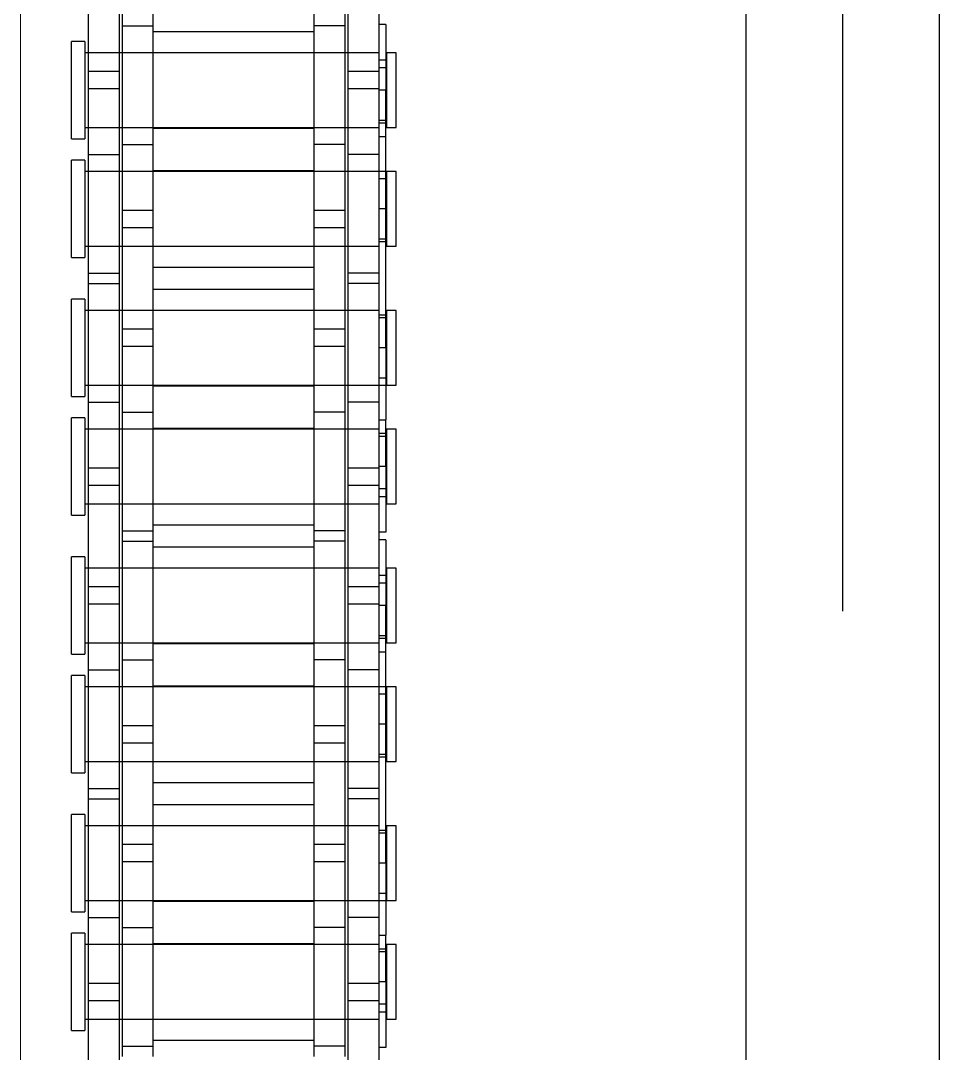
# Model space of a CAD drawing. Header units: metres. Extents: x 0 to 63075, y 0 to 44550.
# Drawn here: x 14201.6 to 14246.9, y 27477.4 to 27528.3 of the extents above; entities that cross this region are included whole.
import ezdxf

# ---------------------------------------------------------------- set-up
doc = ezdxf.new("R2010")
doc.units = ezdxf.units.M
doc.header["$LTSCALE"] = 75
for name, pattern in [('CENTER2', [28.575, 19.05, -3.175, 3.175, -3.175]), ('CENTERX2', [101.6, 63.5, -12.7, 12.7, -12.7]), ('HIDDEN2', [4.7625, 3.175, -1.5875])]:
    doc.linetypes.add(name, pattern=pattern)
for name, color, linetype in [('SC1', 7, 'CENTER2'), ('SDM', 7, 'Continuous'), ('SL4', 4, 'Continuous'), ('ST1', 7, 'HIDDEN2')]:
    doc.layers.add(name, color=color, linetype=linetype)

# ---------------------------------------------------------------- blocks, each defined once
blk = doc.blocks.new('A$Ca53c419a')
at = {"layer": 'SL4'}
for p, q in [((2339.738, 215.76), (3664.713, 215.76)), ((3664.713, 206.235), (2339.738, 206.235))]:
    blk.add_line(p, q, dxfattribs=at)
at = {"layer": 'ST1'}
for p, q in [((3048.729, 249), (3053.526, 249)), ((3048.729, 249), (3048.729, 248.342)), ((3053.526, 248.342), (3053.526, 249)), ((3054.577, 249), (3059.374, 249)), ((3054.577, 249), (3054.577, 248.342)), ((3059.374, 248.342), (3059.374, 249)), ((3061.429, 249), (3066.226, 249)), ((3061.429, 249), (3061.429, 248.342)), ((3066.226, 248.342), (3066.226, 249)), ((3067.277, 249), (3072.074, 249)), ((3067.277, 249), (3067.277, 248.342)), ((3072.074, 248.342), (3072.074, 249)), ((3074.129, 249), (3078.926, 249)), ((3074.129, 249), (3074.129, 248.342)), ((3078.926, 248.342), (3078.926, 249)), ((3079.977, 249), (3084.774, 249)), ((3079.977, 249), (3079.977, 248.342)), ((3084.774, 248.342), (3084.774, 249)), ((3086.829, 249), (3091.626, 249)), ((3086.829, 249), (3086.829, 248.342)), ((3091.626, 248.342), (3091.626, 249)), ((3092.677, 249), (3097.474, 249)), ((3092.677, 249), (3092.677, 248.342)), ((3097.474, 248.342), (3097.474, 249)), ((3041.1, 248.157), (3050.195, 248.157)), ((3053.526, 248.342), (3048.729, 248.342)), ((3049.282, 248.342), (3049.282, 233.843)), ((3049.282, 248.157), (3049.282, 246.637)), ((3050.195, 248.157), (3051.055, 248.157)), ((3050.195, 246.637), (3050.195, 248.157)), ((3051.055, 248.157), (3060.15, 248.157)), ((3051.055, 248.157), (3051.055, 246.637)), ((3052.972, 233.843), (3052.972, 248.342)), ((3052.972, 246.637), (3052.972, 248.157)), ((3054.302, 248.157), (3054.302, 246.637)), ((3059.374, 248.342), (3054.577, 248.342)), ((3055.13, 248.342), (3055.13, 233.843)), ((3055.13, 248.157), (3055.13, 246.637)), ((3058.82, 233.843), (3058.82, 248.342)), ((3058.82, 246.637), (3058.82, 248.157)), ((3060.15, 248.157), (3060.15, 246.637)), ((3060.15, 248.157), (3066.5, 248.157)), ((3060.652, 248.157), (3060.652, 246.637)), ((3066.226, 248.342), (3061.429, 248.342)), ((3061.982, 248.342), (3061.982, 233.843)), ((3061.982, 248.157), (3061.982, 246.637)), ((3065.672, 233.843), (3065.672, 248.342)), ((3065.672, 246.637), (3065.672, 248.157)), ((3066.5, 248.157), (3066.5, 246.637)), ((3066.5, 248.157), (3075.595, 248.157)), ((3072.074, 248.342), (3067.277, 248.342)), ((3067.83, 248.342), (3067.83, 233.843)), ((3067.83, 248.157), (3067.83, 246.637)), ((3069.747, 246.637), (3069.747, 248.157)), ((3070.607, 248.157), (3070.607, 246.637)), ((3071.52, 233.843), (3071.52, 248.342)), ((3071.52, 246.637), (3071.52, 248.157)), ((3078.926, 248.342), (3074.129, 248.342)), ((3074.682, 248.342), (3074.682, 233.843)), ((3074.682, 248.157), (3074.682, 246.637)), ((3075.595, 248.157), (3076.455, 248.157)), ((3075.595, 246.637), (3075.595, 248.157)), ((3076.455, 248.157), (3085.55, 248.157)), ((3076.455, 248.157), (3076.455, 246.637)), ((3078.372, 233.843), (3078.372, 248.342)), ((3078.372, 246.637), (3078.372, 248.157)), ((3079.702, 248.157), (3079.702, 246.637)), ((3084.774, 248.342), (3079.977, 248.342)), ((3080.53, 248.342), (3080.53, 233.843)), ((3080.53, 248.157), (3080.53, 246.637)), ((3084.22, 233.843), (3084.22, 248.342)), ((3084.22, 246.637), (3084.22, 248.157)), ((3085.55, 248.157), (3085.55, 246.637)), ((3085.55, 248.157), (3091.9, 248.157)), ((3086.052, 248.157), (3086.052, 246.637)), ((3091.626, 248.342), (3086.829, 248.342)), ((3087.382, 248.342), (3087.382, 233.843)), ((3087.382, 248.157), (3087.382, 246.637)), ((3091.072, 233.843), (3091.072, 248.342)), ((3091.072, 246.637), (3091.072, 248.157)), ((3091.9, 248.157), (3091.9, 246.637)), ((3091.9, 248.157), (3100.995, 248.157)), ((3097.474, 248.342), (3092.677, 248.342)), ((3093.23, 248.342), (3093.23, 233.843)), ((3093.23, 248.157), (3093.23, 246.637)), ((3095.147, 246.637), (3095.147, 248.157)), ((3096.007, 248.157), (3096.007, 246.637)), ((3096.92, 233.843), (3096.92, 248.342)), ((3096.92, 246.637), (3096.92, 248.157)), ((3041.1, 246.637), (3050.195, 246.637)), ((3047.45, 246.485), (3053.8, 246.485)), ((3047.952, 246.485), (3047.952, 244.965)), ((3049.282, 246.485), (3049.282, 244.965)), ((3050.195, 246.637), (3051.055, 246.637)), ((3051.055, 246.637), (3060.15, 246.637)), ((3052.972, 244.965), (3052.972, 246.485)), ((3053.8, 246.485), (3053.8, 244.965)), ((3053.8, 246.485), (3062.895, 246.485)), ((3055.13, 246.485), (3055.13, 244.965)), ((3057.047, 244.965), (3057.047, 246.485)), ((3057.907, 246.485), (3057.907, 244.965)), ((3058.82, 244.965), (3058.82, 246.485)), ((3060.15, 246.637), (3066.5, 246.637)), ((3061.982, 246.485), (3061.982, 244.965)), ((3062.895, 246.485), (3063.755, 246.485)), ((3062.895, 244.965), (3062.895, 246.485)), ((3063.755, 246.485), (3072.85, 246.485)), ((3063.755, 246.485), (3063.755, 244.965)), ((3065.672, 244.965), (3065.672, 246.485)), ((3066.5, 246.637), (3075.595, 246.637)), ((3067.002, 246.485), (3067.002, 244.965)), ((3067.83, 246.485), (3067.83, 244.965)), ((3071.52, 244.965), (3071.52, 246.485)), ((3072.85, 246.485), (3072.85, 244.965)), ((3072.85, 246.485), (3079.2, 246.485)), ((3073.352, 246.485), (3073.352, 244.965)), ((3074.682, 246.485), (3074.682, 244.965)), ((3075.595, 246.637), (3076.455, 246.637)), ((3076.455, 246.637), (3085.55, 246.637)), ((3078.372, 244.965), (3078.372, 246.485)), ((3079.2, 246.485), (3079.2, 244.965)), ((3079.2, 246.485), (3088.295, 246.485)), ((3080.53, 246.485), (3080.53, 244.965)), ((3082.447, 244.965), (3082.447, 246.485)), ((3083.307, 246.485), (3083.307, 244.965)), ((3084.22, 244.965), (3084.22, 246.485)), ((3085.55, 246.637), (3091.9, 246.637)), ((3087.382, 246.485), (3087.382, 244.965)), ((3088.295, 246.485), (3089.155, 246.485)), ((3088.295, 244.965), (3088.295, 246.485)), ((3089.155, 246.485), (3098.25, 246.485)), ((3089.155, 246.485), (3089.155, 244.965)), ((3091.072, 244.965), (3091.072, 246.485)), ((3091.9, 246.637), (3100.995, 246.637)), ((3092.402, 246.485), (3092.402, 244.965)), ((3093.23, 246.485), (3093.23, 244.965)), ((3096.92, 244.965), (3096.92, 246.485)), ((3098.25, 246.485), (3098.25, 244.965)), ((3098.25, 246.485), (3104.6, 246.485)), ((3047.45, 244.965), (3053.8, 244.965)), ((3048.235, 237.035), (3048.235, 244.965)), ((3049.282, 244.965), (3049.282, 237.035)), ((3052.972, 237.035), (3052.972, 244.965)), ((3053.015, 244.965), (3053.015, 237.035)), ((3053.8, 244.965), (3062.895, 244.965)), ((3055.087, 237.035), (3055.087, 244.965)), ((3055.13, 244.965), (3055.13, 237.035)), ((3058.82, 237.035), (3058.82, 244.965)), ((3059.867, 244.965), (3059.867, 237.035)), ((3060.935, 237.035), (3060.935, 244.965)), ((3061.982, 244.965), (3061.982, 237.035)), ((3062.895, 244.965), (3063.755, 244.965)), ((3063.755, 244.965), (3072.85, 244.965)), ((3065.672, 237.035), (3065.672, 244.965)), ((3065.715, 244.965), (3065.715, 237.035)), ((3067.787, 237.035), (3067.787, 244.965)), ((3067.83, 244.965), (3067.83, 237.035)), ((3071.52, 237.035), (3071.52, 244.965)), ((3072.567, 244.965), (3072.567, 237.035)), ((3072.85, 244.965), (3079.2, 244.965)), ((3073.635, 237.035), (3073.635, 244.965)), ((3074.682, 244.965), (3074.682, 237.035)), ((3078.372, 237.035), (3078.372, 244.965)), ((3078.415, 244.965), (3078.415, 237.035)), ((3079.2, 244.965), (3088.295, 244.965)), ((3080.487, 237.035), (3080.487, 244.965)), ((3080.53, 244.965), (3080.53, 237.035)), ((3084.22, 237.035), (3084.22, 244.965)), ((3085.267, 244.965), (3085.267, 237.035)), ((3086.335, 237.035), (3086.335, 244.965)), ((3087.382, 244.965), (3087.382, 237.035)), ((3088.295, 244.965), (3089.155, 244.965)), ((3089.155, 244.965), (3098.25, 244.965)), ((3091.072, 237.035), (3091.072, 244.965)), ((3091.115, 244.965), (3091.115, 237.035)), ((3093.187, 237.035), (3093.187, 244.965)), ((3093.23, 244.965), (3093.23, 237.035)), ((3096.92, 237.035), (3096.92, 244.965)), ((3097.967, 244.965), (3097.967, 237.035)), ((3098.25, 244.965), (3104.6, 244.965)), ((3047.45, 237.035), (3053.8, 237.035)), ((3047.952, 235.515), (3047.952, 237.035)), ((3049.282, 237.035), (3049.282, 235.515)), ((3052.972, 235.515), (3052.972, 237.035)), ((3053.8, 235.515), (3053.8, 237.035)), ((3053.8, 237.035), (3062.895, 237.035)), ((3055.13, 237.035), (3055.13, 235.515)), ((3057.047, 235.515), (3057.047, 237.035)), ((3057.907, 237.035), (3057.907, 235.515)), ((3058.82, 235.515), (3058.82, 237.035)), ((3061.982, 237.035), (3061.982, 235.515)), ((3062.895, 237.035), (3063.755, 237.035)), ((3062.895, 235.515), (3062.895, 237.035)), ((3063.755, 237.035), (3072.85, 237.035)), ((3063.755, 237.035), (3063.755, 235.515)), ((3065.672, 235.515), (3065.672, 237.035)), ((3067.002, 235.515), (3067.002, 237.035)), ((3067.83, 237.035), (3067.83, 235.515)), ((3071.52, 235.515), (3071.52, 237.035)), ((3072.85, 235.515), (3072.85, 237.035)), ((3072.85, 237.035), (3079.2, 237.035)), ((3073.352, 235.515), (3073.352, 237.035)), ((3074.682, 237.035), (3074.682, 235.515)), ((3078.372, 235.515), (3078.372, 237.035)), ((3079.2, 235.515), (3079.2, 237.035)), ((3079.2, 237.035), (3088.295, 237.035)), ((3080.53, 237.035), (3080.53, 235.515)), ((3082.447, 235.515), (3082.447, 237.035)), ((3083.307, 237.035), (3083.307, 235.515)), ((3084.22, 235.515), (3084.22, 237.035)), ((3087.382, 237.035), (3087.382, 235.515)), ((3088.295, 237.035), (3089.155, 237.035)), ((3088.295, 235.515), (3088.295, 237.035)), ((3089.155, 237.035), (3098.25, 237.035)), ((3089.155, 237.035), (3089.155, 235.515)), ((3091.072, 235.515), (3091.072, 237.035)), ((3092.402, 235.515), (3092.402, 237.035)), ((3093.23, 237.035), (3093.23, 235.515)), ((3096.92, 235.515), (3096.92, 237.035)), ((3098.25, 235.515), (3098.25, 237.035)), ((3098.25, 237.035), (3104.6, 237.035)), ((3041.1, 235.363), (3050.195, 235.363)), ((3047.45, 235.515), (3053.8, 235.515)), ((3049.282, 235.363), (3049.282, 233.843)), ((3050.195, 235.363), (3051.055, 235.363)), ((3050.195, 233.843), (3050.195, 235.363)), ((3051.055, 235.363), (3060.15, 235.363)), ((3051.055, 235.363), (3051.055, 233.843)), ((3052.972, 233.843), (3052.972, 235.363)), ((3053.8, 235.515), (3062.895, 235.515)), ((3054.302, 233.843), (3054.302, 235.363)), ((3055.13, 235.363), (3055.13, 233.511)), ((3058.82, 233.843), (3058.82, 235.363)), ((3060.15, 233.843), (3060.15, 235.363)), ((3060.15, 235.363), (3066.5, 235.363)), ((3060.652, 233.843), (3060.652, 235.363)), ((3061.982, 235.363), (3061.982, 233.843)), ((3062.895, 235.515), (3063.755, 235.515)), ((3063.755, 235.515), (3072.85, 235.515)), ((3065.672, 233.511), (3065.672, 235.363)), ((3066.5, 233.843), (3066.5, 235.363)), ((3066.5, 235.363), (3075.595, 235.363)), ((3067.83, 235.363), (3067.83, 233.843)), ((3069.747, 233.843), (3069.747, 235.363)), ((3070.607, 235.363), (3070.607, 233.843)), ((3071.52, 233.843), (3071.52, 235.363)), ((3072.85, 235.515), (3079.2, 235.515)), ((3074.682, 235.363), (3074.682, 233.843)), ((3075.595, 235.363), (3076.455, 235.363)), ((3075.595, 233.843), (3075.595, 235.363)), ((3076.455, 235.363), (3085.55, 235.363)), ((3076.455, 235.363), (3076.455, 233.843)), ((3078.372, 233.843), (3078.372, 235.363)), ((3079.2, 235.515), (3088.295, 235.515)), ((3079.702, 233.843), (3079.702, 235.363)), ((3080.53, 235.363), (3080.53, 233.511)), ((3084.22, 233.843), (3084.22, 235.363)), ((3085.55, 233.843), (3085.55, 235.363)), ((3085.55, 235.363), (3091.9, 235.363)), ((3086.052, 233.843), (3086.052, 235.363)), ((3087.382, 235.363), (3087.382, 233.843)), ((3088.295, 235.515), (3089.155, 235.515)), ((3089.155, 235.515), (3098.25, 235.515)), ((3091.072, 233.511), (3091.072, 235.363)), ((3091.9, 233.843), (3091.9, 235.363)), ((3091.9, 235.363), (3100.995, 235.363)), ((3093.23, 235.363), (3093.23, 233.843)), ((3095.147, 233.843), (3095.147, 235.363)), ((3096.007, 235.363), (3096.007, 233.843)), ((3096.92, 233.843), (3096.92, 235.363)), ((3098.25, 235.515), (3104.6, 235.515)), ((3041.1, 233.843), (3050.195, 233.843)), ((3047.897, 233.511), (3047.897, 233.843)), ((3049.651, 233.843), (3049.651, 233.474)), ((3050.02, 233.511), (3050.02, 233.843)), ((3050.195, 233.843), (3051.055, 233.843)), ((3051.055, 233.843), (3060.15, 233.843)), ((3051.127, 233.511), (3051.127, 233.843)), ((3052.603, 233.474), (3052.603, 233.843)), ((3052.746, 233.511), (3052.746, 233.843)), ((3053.423, 233.843), (3053.423, 233.511)), ((3055.499, 233.843), (3055.499, 233.474)), ((3056.975, 233.511), (3056.975, 233.843)), ((3058.451, 233.474), (3058.451, 233.843)), ((3058.594, 233.511), (3058.594, 233.843)), ((3060.15, 233.843), (3066.5, 233.843)), ((3062.208, 233.511), (3062.208, 233.843)), ((3062.351, 233.843), (3062.351, 233.474)), ((3063.827, 233.511), (3063.827, 233.843)), ((3065.303, 233.474), (3065.303, 233.843)), ((3066.5, 233.843), (3075.595, 233.843)), ((3067.379, 233.511), (3067.379, 233.843)), ((3068.056, 233.511), (3068.056, 233.843)), ((3068.199, 233.843), (3068.199, 233.474)), ((3069.675, 233.511), (3069.675, 233.843)), ((3070.782, 233.511), (3070.782, 233.843)), ((3071.151, 233.474), (3071.151, 233.843)), ((3072.906, 233.511), (3072.906, 233.843)), ((3073.297, 233.511), (3073.297, 233.843)), ((3075.051, 233.843), (3075.051, 233.474)), ((3075.42, 233.511), (3075.42, 233.843)), ((3075.595, 233.843), (3076.455, 233.843)), ((3076.455, 233.843), (3085.55, 233.843)), ((3076.527, 233.511), (3076.527, 233.843)), ((3078.003, 233.474), (3078.003, 233.843)), ((3078.146, 233.511), (3078.146, 233.843)), ((3078.823, 233.843), (3078.823, 233.511)), ((3080.899, 233.843), (3080.899, 233.474)), ((3082.375, 233.511), (3082.375, 233.843)), ((3083.851, 233.474), (3083.851, 233.843)), ((3083.994, 233.511), (3083.994, 233.843)), ((3085.55, 233.843), (3091.9, 233.843)), ((3087.608, 233.511), (3087.608, 233.843)), ((3087.751, 233.843), (3087.751, 233.474)), ((3089.227, 233.511), (3089.227, 233.843)), ((3090.703, 233.474), (3090.703, 233.843)), ((3091.9, 233.843), (3100.995, 233.843)), ((3092.779, 233.511), (3092.779, 233.843)), ((3093.456, 233.511), (3093.456, 233.843)), ((3093.599, 233.843), (3093.599, 233.474)), ((3095.075, 233.511), (3095.075, 233.843)), ((3096.182, 233.511), (3096.182, 233.843)), ((3096.551, 233.474), (3096.551, 233.843)), ((3098.306, 233.511), (3098.306, 233.843)), ((3051.127, 233.511), (3047.897, 233.511)), ((3052.972, 233.474), (3049.282, 233.474)), ((3049.282, 233.474), (3049.282, 233)), ((3051.127, 233.511), (3053.423, 233.511)), ((3052.972, 233), (3052.972, 233.474)), ((3056.975, 233.511), (3053.423, 233.511)), ((3058.82, 233.474), (3055.13, 233.474)), ((3055.13, 233.474), (3055.13, 233)), ((3056.975, 233.511), (3069.675, 233.511)), ((3058.82, 233), (3058.82, 233.474)), ((3065.672, 233.474), (3061.982, 233.474)), ((3061.982, 233.474), (3061.982, 233)), ((3065.672, 233), (3065.672, 233.474)), ((3071.52, 233.474), (3067.83, 233.474)), ((3067.83, 233.474), (3067.83, 233)), ((3072.906, 233.511), (3069.675, 233.511)), ((3071.52, 233), (3071.52, 233.474)), ((3076.527, 233.511), (3073.297, 233.511)), ((3078.372, 233.474), (3074.682, 233.474)), ((3074.682, 233.474), (3074.682, 233)), ((3076.527, 233.511), (3078.823, 233.511)), ((3078.372, 233), (3078.372, 233.474)), ((3082.375, 233.511), (3078.823, 233.511)), ((3084.22, 233.474), (3080.53, 233.474)), ((3080.53, 233.474), (3080.53, 233)), ((3082.375, 233.511), (3095.075, 233.511)), ((3084.22, 233), (3084.22, 233.474)), ((3091.072, 233.474), (3087.382, 233.474)), ((3087.382, 233.474), (3087.382, 233)), ((3091.072, 233), (3091.072, 233.474)), ((3096.92, 233.474), (3093.23, 233.474)), ((3093.23, 233.474), (3093.23, 233)), ((3098.306, 233.511), (3095.075, 233.511)), ((3096.92, 233), (3096.92, 233.474)), ((3049.282, 233), (3052.972, 233)), ((3055.13, 233), (3058.82, 233)), ((3061.982, 233), (3065.672, 233)), ((3067.83, 233), (3071.52, 233)), ((3074.682, 233), (3078.372, 233)), ((3080.53, 233), (3084.22, 233)), ((3087.382, 233), (3091.072, 233)), ((3093.23, 233), (3096.92, 233)), ((2339.738, 215.76), (3664.713, 215.76)), ((3664.713, 210.998), (2339.738, 210.998))]:
    blk.add_line(p, q, dxfattribs=at)

msp = doc.modelspace()

# ---------------------------------------------------------------- linework, layer by layer
at = {"layer": 'SC1', "color": 7, "linetype": 'CENTERX2', "lineweight": 9}
msp.add_line((14201.634, 27472.705), (14201.634, 41728.877), dxfattribs=at)

# ---------------------------------------------------------------- block references
at = {"layer": 'SDM', "rotation": 90}
msp.add_blockref('A$Ca53c419a', (14453.134, 24429.769), dxfattribs=at)

doc.saveas('drawing.dxf')
